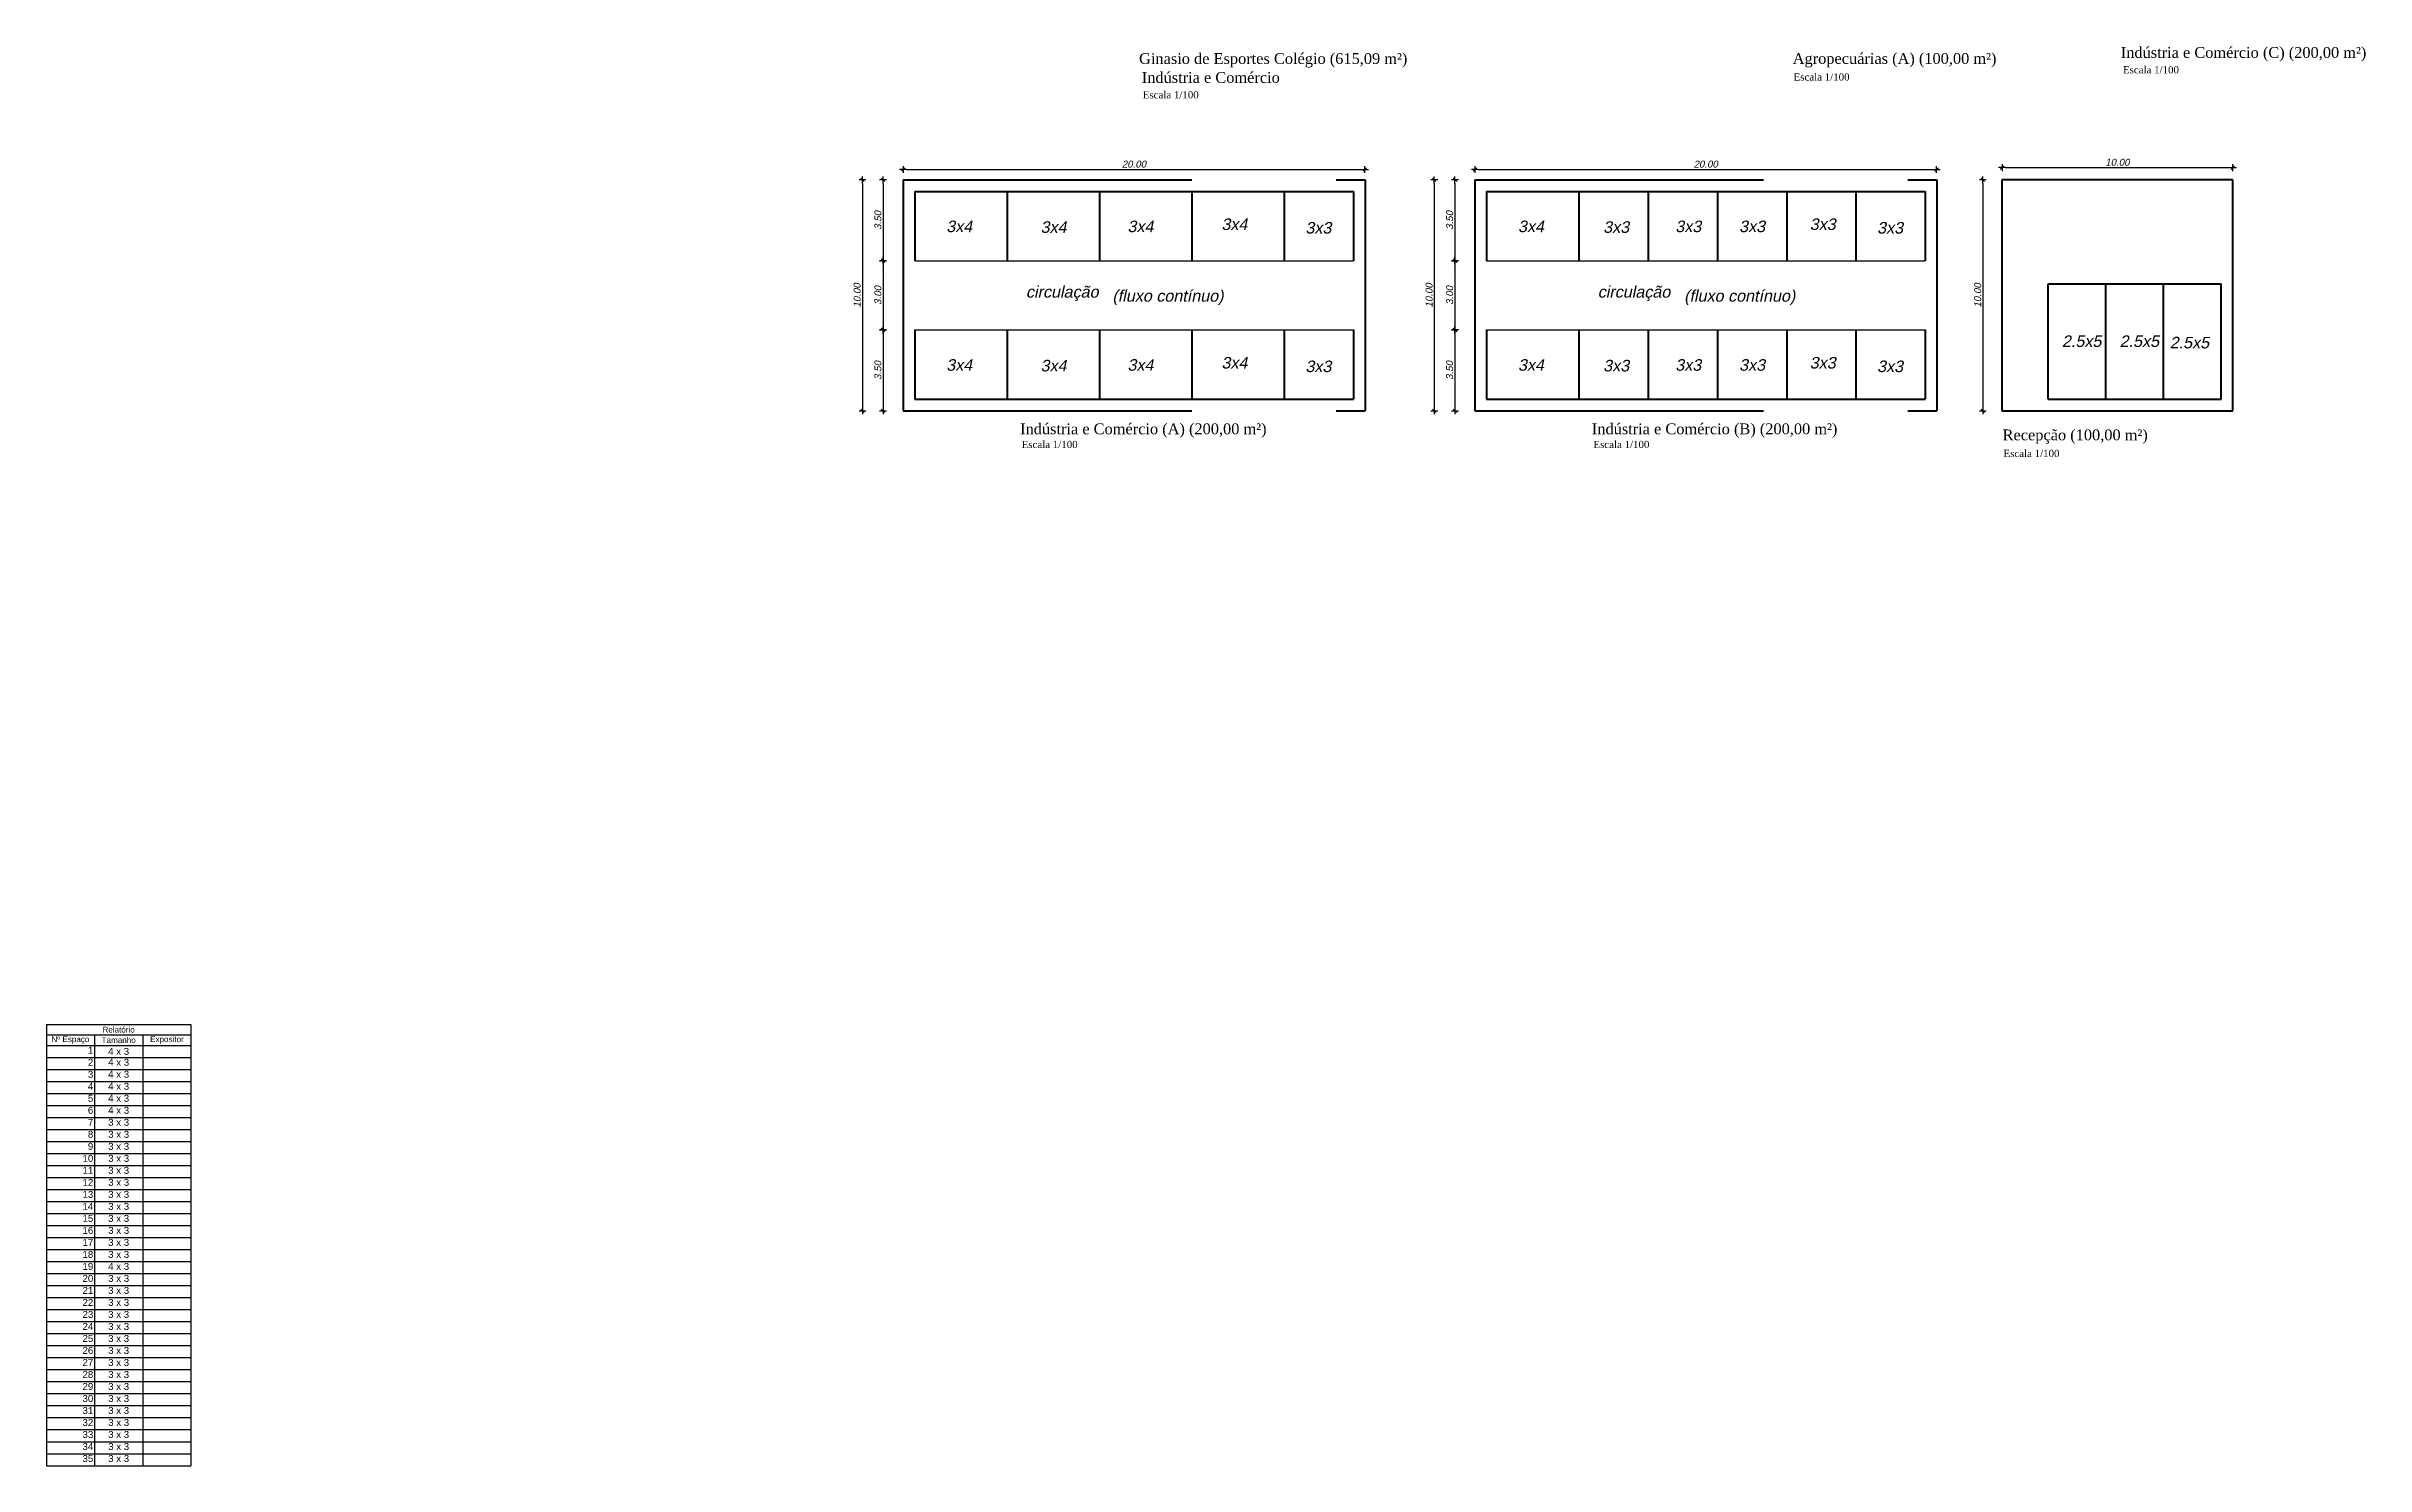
# Model space of a CAD drawing. Header units: metres. Extents: x 2113 to 5678, y -2764 to 956.
# Drawn here: x 3880.8 to 3981.2, y -1567.8 to -1506.3 of the extents above; entities that cross this region are included whole.
import ezdxf

# ---------------------------------------------------------------- set-up
doc = ezdxf.new("R2010")
doc.units = ezdxf.units.M
doc.header["$MEASUREMENT"] = 0
doc.linetypes.add('DASHED2', pattern=[0.375, 0.25, -0.125])
for name, color, linetype in [('COTASOK', 1, 'Continuous'), ('HACHURAS', 8, 'Continuous'), ('PAREDE', 7, 'Continuous')]:
    doc.layers.add(name, color=color, linetype=linetype)
doc.styles.add('JEF', font='times.ttf', dxfattribs={"height": 0.3})
doc.styles.get("Standard").update_dxf_attribs({"font": 'arial.ttf'})
doc.styles.add('util2000', font='arial.ttf', dxfattribs={"oblique": 12.000028})
doc.dimstyles.new('int_1-50_m_MS_50', dxfattribs={"dimscale": 0.05, "dimtxt": 3, "dimasz": 1.5, "dimexe": 1, "dimexo": 0, "dimgap": 0.75, "dimtad": 1, "dimzin": 1, "dimdsep": 46, "dimtxsty": 'util2000', "dimblk": '_U2_SETA01', "dimcen": 1.5, "dimse1": 1, "dimse2": 1, "dimclrd": 1, "dimclre": 1, "dimclrt": 1, "dimazin": 3, "dimtfac": 1, "dimtix": 1, "dimtmove": 1, "dimatfit": 3, "dimldrblk": '_U2_SETA02', "dimfxl": 1, "dimtzin": 12, "dimarcsym": 0})

# ---------------------------------------------------------------- blocks, each defined once
blk = doc.blocks.new('_U2_SETA01')
at = {"color": 0}
for p, q in [((-1, 0), (1, 0)), ((0, -1), (0, 1))]:
    blk.add_line(p, q, dxfattribs=at)
blk.add_line((-0.5, -0.5), (0.5, 0.5))
blk = doc.blocks.new('*D513')
at = {"layer": 'Defpoints', "color": 0, "ltscale": 0.3, "transparency": 16777216}
for p in [(3917.87, -1512.12), (3937.87, -1511.67), (3937.87, -1512.12)]:
    blk.add_point(p, dxfattribs=at)
at = {"layer": 'PAREDE', "color": 1, "lineweight": -2, "ltscale": 0.3, "transparency": 16777216}
blk.add_line((3918.02, -1511.67), (3937.72, -1511.67), dxfattribs=at)
at = {"layer": 'PAREDE', "color": 1, "lineweight": -2, "ltscale": 0.3, "transparency": 16777216, "xscale": 0.15, "yscale": 0.15, "zscale": 0.15, "rotation": 180}
blk.add_blockref('_U2_SETA01', (3917.87, -1511.67), dxfattribs=at)
at = {"layer": 'PAREDE', "color": 1, "lineweight": -2, "ltscale": 0.3, "transparency": 16777216, "xscale": 0.15, "yscale": 0.15, "zscale": 0.15}
blk.add_blockref('_U2_SETA01', (3937.87, -1511.67), dxfattribs=at)
at = {"layer": 'PAREDE', "color": 1, "ltscale": 0.3, "transparency": 16777216, "insert": (3927.87, -1511.44), "char_height": 0.3, "attachment_point": 5, "style": 'util2000'}
blk.add_mtext('20.00', dxfattribs=at)
blk = doc.blocks.new('_U2_SETA02')
blk.add_solid([(-1, -0.17), (0, 0), (-1, 0.17)])
blk = doc.blocks.new('*D321')
at = {"layer": 'Defpoints', "color": 0, "ltscale": 0.3, "transparency": 16777216}
for p in [(3917.85, -1512.12), (3916.11, -1522.12), (3918.2, -1522.12)]:
    blk.add_point(p, dxfattribs=at)
at = {"layer": 'PAREDE', "color": 1, "lineweight": -2, "ltscale": 0.3, "transparency": 16777216}
blk.add_line((3916.11, -1512.27), (3916.11, -1521.97), dxfattribs=at)
at = {"layer": 'PAREDE', "color": 1, "lineweight": -2, "ltscale": 0.3, "transparency": 16777216, "xscale": 0.15, "yscale": 0.15, "zscale": 0.15}
for p, rotation in [((3916.11, -1512.12), 90), ((3916.11, -1522.12), 270)]:
    blk.add_blockref('_U2_SETA01', p, dxfattribs=dict(at, rotation=rotation))
at = {"layer": 'PAREDE', "color": 1, "ltscale": 0.3, "transparency": 16777216, "insert": (3915.88, -1517.12), "char_height": 0.3, "attachment_point": 5, "rotation": 90, "style": 'util2000'}
blk.add_mtext('10.00', dxfattribs=at)
blk = doc.blocks.new('*D322')
at = {"layer": 'Defpoints', "color": 0, "ltscale": 0.3, "transparency": 16777216}
for p in [(3917.88, -1512.12), (3917, -1515.62), (3917.73, -1515.62)]:
    blk.add_point(p, dxfattribs=at)
at = {"layer": 'PAREDE', "color": 1, "lineweight": -2, "ltscale": 0.3, "transparency": 16777216}
blk.add_line((3917, -1512.27), (3917, -1515.47), dxfattribs=at)
at = {"layer": 'PAREDE', "color": 1, "lineweight": -2, "ltscale": 0.3, "transparency": 16777216, "xscale": 0.15, "yscale": 0.15, "zscale": 0.15}
for p, rotation in [((3917, -1512.12), 90), ((3917, -1515.62), 270)]:
    blk.add_blockref('_U2_SETA01', p, dxfattribs=dict(at, rotation=rotation))
at = {"layer": 'PAREDE', "color": 1, "ltscale": 0.3, "transparency": 16777216, "insert": (3916.78, -1513.87), "char_height": 0.3, "attachment_point": 5, "rotation": 90, "style": 'util2000'}
blk.add_mtext('3.50', dxfattribs=at)
blk = doc.blocks.new('*D323')
at = {"layer": 'Defpoints', "color": 0, "ltscale": 0.3, "transparency": 16777216}
for p in [(3917.73, -1515.62), (3917, -1518.62), (3917.82, -1518.62)]:
    blk.add_point(p, dxfattribs=at)
at = {"layer": 'PAREDE', "color": 1, "lineweight": -2, "ltscale": 0.3, "transparency": 16777216}
blk.add_line((3917, -1515.77), (3917, -1518.47), dxfattribs=at)
at = {"layer": 'PAREDE', "color": 1, "lineweight": -2, "ltscale": 0.3, "transparency": 16777216, "xscale": 0.15, "yscale": 0.15, "zscale": 0.15}
for p, rotation in [((3917, -1515.62), 90), ((3917, -1518.62), 270)]:
    blk.add_blockref('_U2_SETA01', p, dxfattribs=dict(at, rotation=rotation))
at = {"layer": 'PAREDE', "color": 1, "ltscale": 0.3, "transparency": 16777216, "insert": (3916.78, -1517.12), "char_height": 0.3, "attachment_point": 5, "rotation": 90, "style": 'util2000'}
blk.add_mtext('3.00', dxfattribs=at)
blk = doc.blocks.new('*D324')
at = {"layer": 'Defpoints', "color": 0, "ltscale": 0.3, "transparency": 16777216}
for p in [(3917.82, -1518.62), (3917, -1522.12), (3917.6, -1522.12)]:
    blk.add_point(p, dxfattribs=at)
at = {"layer": 'PAREDE', "color": 1, "lineweight": -2, "ltscale": 0.3, "transparency": 16777216}
blk.add_line((3917, -1518.77), (3917, -1521.97), dxfattribs=at)
at = {"layer": 'PAREDE', "color": 1, "lineweight": -2, "ltscale": 0.3, "transparency": 16777216, "xscale": 0.15, "yscale": 0.15, "zscale": 0.15}
for p, rotation in [((3917, -1518.62), 90), ((3917, -1522.12), 270)]:
    blk.add_blockref('_U2_SETA01', p, dxfattribs=dict(at, rotation=rotation))
at = {"layer": 'PAREDE', "color": 1, "ltscale": 0.3, "transparency": 16777216, "insert": (3916.78, -1520.37), "char_height": 0.3, "attachment_point": 5, "rotation": 90, "style": 'util2000'}
blk.add_mtext('3.50', dxfattribs=at)
blk = doc.blocks.new('*D325')
at = {"layer": 'Defpoints', "color": 0, "ltscale": 0.3, "transparency": 16777216}
for p in [(3917.87, -1512.12), (3937.87, -1511.67), (3937.87, -1512.12)]:
    blk.add_point(p, dxfattribs=at)
at = {"layer": 'PAREDE', "color": 1, "lineweight": -2, "ltscale": 0.3, "transparency": 16777216}
blk.add_line((3918.02, -1511.67), (3937.72, -1511.67), dxfattribs=at)
at = {"layer": 'PAREDE', "color": 1, "lineweight": -2, "ltscale": 0.3, "transparency": 16777216, "xscale": 0.15, "yscale": 0.15, "zscale": 0.15, "rotation": 180}
blk.add_blockref('_U2_SETA01', (3917.87, -1511.67), dxfattribs=at)
at = {"layer": 'PAREDE', "color": 1, "lineweight": -2, "ltscale": 0.3, "transparency": 16777216, "xscale": 0.15, "yscale": 0.15, "zscale": 0.15}
blk.add_blockref('_U2_SETA01', (3937.87, -1511.67), dxfattribs=at)
at = {"layer": 'PAREDE', "color": 1, "ltscale": 0.3, "transparency": 16777216, "insert": (3927.87, -1511.44), "char_height": 0.3, "attachment_point": 5, "style": 'util2000'}
blk.add_mtext('20.00', dxfattribs=at)
blk = doc.blocks.new('*D326')
at = {"layer": 'Defpoints', "color": 0, "ltscale": 0.3, "transparency": 16777216}
for p in [(3917.85, -1512.12), (3916.11, -1522.12), (3918.2, -1522.12)]:
    blk.add_point(p, dxfattribs=at)
at = {"layer": 'PAREDE', "color": 1, "lineweight": -2, "ltscale": 0.3, "transparency": 16777216}
blk.add_line((3916.11, -1512.27), (3916.11, -1521.97), dxfattribs=at)
at = {"layer": 'PAREDE', "color": 1, "lineweight": -2, "ltscale": 0.3, "transparency": 16777216, "xscale": 0.15, "yscale": 0.15, "zscale": 0.15}
for p, rotation in [((3916.11, -1512.12), 90), ((3916.11, -1522.12), 270)]:
    blk.add_blockref('_U2_SETA01', p, dxfattribs=dict(at, rotation=rotation))
at = {"layer": 'PAREDE', "color": 1, "ltscale": 0.3, "transparency": 16777216, "insert": (3915.88, -1517.12), "char_height": 0.3, "attachment_point": 5, "rotation": 90, "style": 'util2000'}
blk.add_mtext('10.00', dxfattribs=at)
blk = doc.blocks.new('*D327')
at = {"layer": 'Defpoints', "color": 0, "ltscale": 0.3, "transparency": 16777216}
for p in [(3917.88, -1512.12), (3917, -1515.62), (3917.73, -1515.62)]:
    blk.add_point(p, dxfattribs=at)
at = {"layer": 'PAREDE', "color": 1, "lineweight": -2, "ltscale": 0.3, "transparency": 16777216}
blk.add_line((3917, -1512.27), (3917, -1515.47), dxfattribs=at)
at = {"layer": 'PAREDE', "color": 1, "lineweight": -2, "ltscale": 0.3, "transparency": 16777216, "xscale": 0.15, "yscale": 0.15, "zscale": 0.15}
for p, rotation in [((3917, -1512.12), 90), ((3917, -1515.62), 270)]:
    blk.add_blockref('_U2_SETA01', p, dxfattribs=dict(at, rotation=rotation))
at = {"layer": 'PAREDE', "color": 1, "ltscale": 0.3, "transparency": 16777216, "insert": (3916.78, -1513.87), "char_height": 0.3, "attachment_point": 5, "rotation": 90, "style": 'util2000'}
blk.add_mtext('3.50', dxfattribs=at)
blk = doc.blocks.new('*D328')
at = {"layer": 'Defpoints', "color": 0, "ltscale": 0.3, "transparency": 16777216}
for p in [(3917.73, -1515.62), (3917, -1518.62), (3917.82, -1518.62)]:
    blk.add_point(p, dxfattribs=at)
at = {"layer": 'PAREDE', "color": 1, "lineweight": -2, "ltscale": 0.3, "transparency": 16777216}
blk.add_line((3917, -1515.77), (3917, -1518.47), dxfattribs=at)
at = {"layer": 'PAREDE', "color": 1, "lineweight": -2, "ltscale": 0.3, "transparency": 16777216, "xscale": 0.15, "yscale": 0.15, "zscale": 0.15}
for p, rotation in [((3917, -1515.62), 90), ((3917, -1518.62), 270)]:
    blk.add_blockref('_U2_SETA01', p, dxfattribs=dict(at, rotation=rotation))
at = {"layer": 'PAREDE', "color": 1, "ltscale": 0.3, "transparency": 16777216, "insert": (3916.78, -1517.12), "char_height": 0.3, "attachment_point": 5, "rotation": 90, "style": 'util2000'}
blk.add_mtext('3.00', dxfattribs=at)
blk = doc.blocks.new('*D329')
at = {"layer": 'Defpoints', "color": 0, "ltscale": 0.3, "transparency": 16777216}
for p in [(3917.82, -1518.62), (3917, -1522.12), (3917.6, -1522.12)]:
    blk.add_point(p, dxfattribs=at)
at = {"layer": 'PAREDE', "color": 1, "lineweight": -2, "ltscale": 0.3, "transparency": 16777216}
blk.add_line((3917, -1518.77), (3917, -1521.97), dxfattribs=at)
at = {"layer": 'PAREDE', "color": 1, "lineweight": -2, "ltscale": 0.3, "transparency": 16777216, "xscale": 0.15, "yscale": 0.15, "zscale": 0.15}
for p, rotation in [((3917, -1518.62), 90), ((3917, -1522.12), 270)]:
    blk.add_blockref('_U2_SETA01', p, dxfattribs=dict(at, rotation=rotation))
at = {"layer": 'PAREDE', "color": 1, "ltscale": 0.3, "transparency": 16777216, "insert": (3916.78, -1520.37), "char_height": 0.3, "attachment_point": 5, "rotation": 90, "style": 'util2000'}
blk.add_mtext('3.50', dxfattribs=at)
blk = doc.blocks.new('*D330')
at = {"layer": 'Defpoints', "color": 0, "ltscale": 0.3, "transparency": 16777216}
for p in [(3975.46, -1511.59), (3965.46, -1512.12), (3975.46, -1512.12)]:
    blk.add_point(p, dxfattribs=at)
at = {"layer": 'PAREDE', "color": 1, "lineweight": -2, "ltscale": 0.3, "transparency": 16777216}
blk.add_line((3965.61, -1511.59), (3975.31, -1511.59), dxfattribs=at)
at = {"layer": 'PAREDE', "color": 1, "lineweight": -2, "ltscale": 0.3, "transparency": 16777216, "xscale": 0.15, "yscale": 0.15, "zscale": 0.15, "rotation": 180}
blk.add_blockref('_U2_SETA01', (3965.46, -1511.59), dxfattribs=at)
at = {"layer": 'PAREDE', "color": 1, "lineweight": -2, "ltscale": 0.3, "transparency": 16777216, "xscale": 0.15, "yscale": 0.15, "zscale": 0.15}
blk.add_blockref('_U2_SETA01', (3975.46, -1511.59), dxfattribs=at)
at = {"layer": 'PAREDE', "color": 1, "ltscale": 0.3, "transparency": 16777216, "insert": (3970.46, -1511.36), "char_height": 0.3, "attachment_point": 5, "style": 'util2000'}
blk.add_mtext('10.00', dxfattribs=at)
blk = doc.blocks.new('*D331')
at = {"layer": 'Defpoints', "color": 0, "ltscale": 0.3, "transparency": 16777216}
for p in [(3965.46, -1512.12), (3964.63, -1522.12), (3965.46, -1522.12)]:
    blk.add_point(p, dxfattribs=at)
at = {"layer": 'PAREDE', "color": 1, "lineweight": -2, "ltscale": 0.3, "transparency": 16777216}
blk.add_line((3964.63, -1512.27), (3964.63, -1521.97), dxfattribs=at)
at = {"layer": 'PAREDE', "color": 1, "lineweight": -2, "ltscale": 0.3, "transparency": 16777216, "xscale": 0.15, "yscale": 0.15, "zscale": 0.15}
for p, rotation in [((3964.63, -1512.12), 90), ((3964.63, -1522.12), 270)]:
    blk.add_blockref('_U2_SETA01', p, dxfattribs=dict(at, rotation=rotation))
at = {"layer": 'PAREDE', "color": 1, "ltscale": 0.3, "transparency": 16777216, "insert": (3964.41, -1517.12), "char_height": 0.3, "attachment_point": 5, "rotation": 90, "style": 'util2000'}
blk.add_mtext('10.00', dxfattribs=at)
blk = doc.blocks.new('*D514')
at = {"layer": 'Defpoints', "color": 0, "ltscale": 0.3, "transparency": 16777216}
for p in [(3942.63, -1512.12), (3962.63, -1511.67), (3962.63, -1512.12)]:
    blk.add_point(p, dxfattribs=at)
at = {"layer": 'PAREDE', "color": 1, "lineweight": -2, "ltscale": 0.3, "transparency": 16777216}
blk.add_line((3942.78, -1511.67), (3962.48, -1511.67), dxfattribs=at)
at = {"layer": 'PAREDE', "color": 1, "lineweight": -2, "ltscale": 0.3, "transparency": 16777216, "xscale": 0.15, "yscale": 0.15, "zscale": 0.15, "rotation": 180}
blk.add_blockref('_U2_SETA01', (3942.63, -1511.67), dxfattribs=at)
at = {"layer": 'PAREDE', "color": 1, "lineweight": -2, "ltscale": 0.3, "transparency": 16777216, "xscale": 0.15, "yscale": 0.15, "zscale": 0.15}
blk.add_blockref('_U2_SETA01', (3962.63, -1511.67), dxfattribs=at)
at = {"layer": 'PAREDE', "color": 1, "ltscale": 0.3, "transparency": 16777216, "insert": (3952.63, -1511.44), "char_height": 0.3, "attachment_point": 5, "style": 'util2000'}
blk.add_mtext('20.00', dxfattribs=at)
blk = doc.blocks.new('*D332')
at = {"layer": 'Defpoints', "color": 0, "ltscale": 0.3, "transparency": 16777216}
for p in [(3942.61, -1512.12), (3940.87, -1522.12), (3942.96, -1522.12)]:
    blk.add_point(p, dxfattribs=at)
at = {"layer": 'PAREDE', "color": 1, "lineweight": -2, "ltscale": 0.3, "transparency": 16777216}
blk.add_line((3940.87, -1512.27), (3940.87, -1521.97), dxfattribs=at)
at = {"layer": 'PAREDE', "color": 1, "lineweight": -2, "ltscale": 0.3, "transparency": 16777216, "xscale": 0.15, "yscale": 0.15, "zscale": 0.15}
for p, rotation in [((3940.87, -1512.12), 90), ((3940.87, -1522.12), 270)]:
    blk.add_blockref('_U2_SETA01', p, dxfattribs=dict(at, rotation=rotation))
at = {"layer": 'PAREDE', "color": 1, "ltscale": 0.3, "transparency": 16777216, "insert": (3940.65, -1517.12), "char_height": 0.3, "attachment_point": 5, "rotation": 90, "style": 'util2000'}
blk.add_mtext('10.00', dxfattribs=at)
blk = doc.blocks.new('*D333')
at = {"layer": 'Defpoints', "color": 0, "ltscale": 0.3, "transparency": 16777216}
for p in [(3942.64, -1512.12), (3941.77, -1515.62), (3942.49, -1515.62)]:
    blk.add_point(p, dxfattribs=at)
at = {"layer": 'PAREDE', "color": 1, "lineweight": -2, "ltscale": 0.3, "transparency": 16777216}
blk.add_line((3941.77, -1512.27), (3941.77, -1515.47), dxfattribs=at)
at = {"layer": 'PAREDE', "color": 1, "lineweight": -2, "ltscale": 0.3, "transparency": 16777216, "xscale": 0.15, "yscale": 0.15, "zscale": 0.15}
for p, rotation in [((3941.77, -1512.12), 90), ((3941.77, -1515.62), 270)]:
    blk.add_blockref('_U2_SETA01', p, dxfattribs=dict(at, rotation=rotation))
at = {"layer": 'PAREDE', "color": 1, "ltscale": 0.3, "transparency": 16777216, "insert": (3941.54, -1513.87), "char_height": 0.3, "attachment_point": 5, "rotation": 90, "style": 'util2000'}
blk.add_mtext('3.50', dxfattribs=at)
blk = doc.blocks.new('*D334')
at = {"layer": 'Defpoints', "color": 0, "ltscale": 0.3, "transparency": 16777216}
for p in [(3942.49, -1515.62), (3941.77, -1518.62), (3942.58, -1518.62)]:
    blk.add_point(p, dxfattribs=at)
at = {"layer": 'PAREDE', "color": 1, "lineweight": -2, "ltscale": 0.3, "transparency": 16777216}
blk.add_line((3941.77, -1515.77), (3941.77, -1518.47), dxfattribs=at)
at = {"layer": 'PAREDE', "color": 1, "lineweight": -2, "ltscale": 0.3, "transparency": 16777216, "xscale": 0.15, "yscale": 0.15, "zscale": 0.15}
for p, rotation in [((3941.77, -1515.62), 90), ((3941.77, -1518.62), 270)]:
    blk.add_blockref('_U2_SETA01', p, dxfattribs=dict(at, rotation=rotation))
at = {"layer": 'PAREDE', "color": 1, "ltscale": 0.3, "transparency": 16777216, "insert": (3941.54, -1517.12), "char_height": 0.3, "attachment_point": 5, "rotation": 90, "style": 'util2000'}
blk.add_mtext('3.00', dxfattribs=at)
blk = doc.blocks.new('*D335')
at = {"layer": 'Defpoints', "color": 0, "ltscale": 0.3, "transparency": 16777216}
for p in [(3942.58, -1518.62), (3941.77, -1522.12), (3942.37, -1522.12)]:
    blk.add_point(p, dxfattribs=at)
at = {"layer": 'PAREDE', "color": 1, "lineweight": -2, "ltscale": 0.3, "transparency": 16777216}
blk.add_line((3941.77, -1518.77), (3941.77, -1521.97), dxfattribs=at)
at = {"layer": 'PAREDE', "color": 1, "lineweight": -2, "ltscale": 0.3, "transparency": 16777216, "xscale": 0.15, "yscale": 0.15, "zscale": 0.15}
for p, rotation in [((3941.77, -1518.62), 90), ((3941.77, -1522.12), 270)]:
    blk.add_blockref('_U2_SETA01', p, dxfattribs=dict(at, rotation=rotation))
at = {"layer": 'PAREDE', "color": 1, "ltscale": 0.3, "transparency": 16777216, "insert": (3941.54, -1520.37), "char_height": 0.3, "attachment_point": 5, "rotation": 90, "style": 'util2000'}
blk.add_mtext('3.50', dxfattribs=at)
blk = doc.blocks.new('*D336')
at = {"layer": 'Defpoints', "color": 0, "ltscale": 0.3, "transparency": 16777216}
for p in [(3942.63, -1512.12), (3962.63, -1511.67), (3962.63, -1512.12)]:
    blk.add_point(p, dxfattribs=at)
at = {"layer": 'PAREDE', "color": 1, "lineweight": -2, "ltscale": 0.3, "transparency": 16777216}
blk.add_line((3942.78, -1511.67), (3962.48, -1511.67), dxfattribs=at)
at = {"layer": 'PAREDE', "color": 1, "lineweight": -2, "ltscale": 0.3, "transparency": 16777216, "xscale": 0.15, "yscale": 0.15, "zscale": 0.15, "rotation": 180}
blk.add_blockref('_U2_SETA01', (3942.63, -1511.67), dxfattribs=at)
at = {"layer": 'PAREDE', "color": 1, "lineweight": -2, "ltscale": 0.3, "transparency": 16777216, "xscale": 0.15, "yscale": 0.15, "zscale": 0.15}
blk.add_blockref('_U2_SETA01', (3962.63, -1511.67), dxfattribs=at)
at = {"layer": 'PAREDE', "color": 1, "ltscale": 0.3, "transparency": 16777216, "insert": (3952.63, -1511.44), "char_height": 0.3, "attachment_point": 5, "style": 'util2000'}
blk.add_mtext('20.00', dxfattribs=at)
blk = doc.blocks.new('*D337')
at = {"layer": 'Defpoints', "color": 0, "ltscale": 0.3, "transparency": 16777216}
for p in [(3942.61, -1512.12), (3940.87, -1522.12), (3942.96, -1522.12)]:
    blk.add_point(p, dxfattribs=at)
at = {"layer": 'PAREDE', "color": 1, "lineweight": -2, "ltscale": 0.3, "transparency": 16777216}
blk.add_line((3940.87, -1512.27), (3940.87, -1521.97), dxfattribs=at)
at = {"layer": 'PAREDE', "color": 1, "lineweight": -2, "ltscale": 0.3, "transparency": 16777216, "xscale": 0.15, "yscale": 0.15, "zscale": 0.15}
for p, rotation in [((3940.87, -1512.12), 90), ((3940.87, -1522.12), 270)]:
    blk.add_blockref('_U2_SETA01', p, dxfattribs=dict(at, rotation=rotation))
at = {"layer": 'PAREDE', "color": 1, "ltscale": 0.3, "transparency": 16777216, "insert": (3940.65, -1517.12), "char_height": 0.3, "attachment_point": 5, "rotation": 90, "style": 'util2000'}
blk.add_mtext('10.00', dxfattribs=at)
blk = doc.blocks.new('*D338')
at = {"layer": 'Defpoints', "color": 0, "ltscale": 0.3, "transparency": 16777216}
for p in [(3942.64, -1512.12), (3941.77, -1515.62), (3942.49, -1515.62)]:
    blk.add_point(p, dxfattribs=at)
at = {"layer": 'PAREDE', "color": 1, "lineweight": -2, "ltscale": 0.3, "transparency": 16777216}
blk.add_line((3941.77, -1512.27), (3941.77, -1515.47), dxfattribs=at)
at = {"layer": 'PAREDE', "color": 1, "lineweight": -2, "ltscale": 0.3, "transparency": 16777216, "xscale": 0.15, "yscale": 0.15, "zscale": 0.15}
for p, rotation in [((3941.77, -1512.12), 90), ((3941.77, -1515.62), 270)]:
    blk.add_blockref('_U2_SETA01', p, dxfattribs=dict(at, rotation=rotation))
at = {"layer": 'PAREDE', "color": 1, "ltscale": 0.3, "transparency": 16777216, "insert": (3941.54, -1513.87), "char_height": 0.3, "attachment_point": 5, "rotation": 90, "style": 'util2000'}
blk.add_mtext('3.50', dxfattribs=at)
blk = doc.blocks.new('*D339')
at = {"layer": 'Defpoints', "color": 0, "ltscale": 0.3, "transparency": 16777216}
for p in [(3942.49, -1515.62), (3941.77, -1518.62), (3942.58, -1518.62)]:
    blk.add_point(p, dxfattribs=at)
at = {"layer": 'PAREDE', "color": 1, "lineweight": -2, "ltscale": 0.3, "transparency": 16777216}
blk.add_line((3941.77, -1515.77), (3941.77, -1518.47), dxfattribs=at)
at = {"layer": 'PAREDE', "color": 1, "lineweight": -2, "ltscale": 0.3, "transparency": 16777216, "xscale": 0.15, "yscale": 0.15, "zscale": 0.15}
for p, rotation in [((3941.77, -1515.62), 90), ((3941.77, -1518.62), 270)]:
    blk.add_blockref('_U2_SETA01', p, dxfattribs=dict(at, rotation=rotation))
at = {"layer": 'PAREDE', "color": 1, "ltscale": 0.3, "transparency": 16777216, "insert": (3941.54, -1517.12), "char_height": 0.3, "attachment_point": 5, "rotation": 90, "style": 'util2000'}
blk.add_mtext('3.00', dxfattribs=at)
blk = doc.blocks.new('*D340')
at = {"layer": 'Defpoints', "color": 0, "ltscale": 0.3, "transparency": 16777216}
for p in [(3942.58, -1518.62), (3941.77, -1522.12), (3942.37, -1522.12)]:
    blk.add_point(p, dxfattribs=at)
at = {"layer": 'PAREDE', "color": 1, "lineweight": -2, "ltscale": 0.3, "transparency": 16777216}
blk.add_line((3941.77, -1518.77), (3941.77, -1521.97), dxfattribs=at)
at = {"layer": 'PAREDE', "color": 1, "lineweight": -2, "ltscale": 0.3, "transparency": 16777216, "xscale": 0.15, "yscale": 0.15, "zscale": 0.15}
for p, rotation in [((3941.77, -1518.62), 90), ((3941.77, -1522.12), 270)]:
    blk.add_blockref('_U2_SETA01', p, dxfattribs=dict(at, rotation=rotation))
at = {"layer": 'PAREDE', "color": 1, "ltscale": 0.3, "transparency": 16777216, "insert": (3941.54, -1520.37), "char_height": 0.3, "attachment_point": 5, "rotation": 90, "style": 'util2000'}
blk.add_mtext('3.50', dxfattribs=at)
blk = doc.blocks.new('*T366')
at = {"layer": 'PAREDE', "color": 0, "linetype": 'ByBlock', "lineweight": -2, "transparency": 16777216}
for p, q in [((0, 0), (6.26, 0)), ((0, 0), (0, -19.11)), ((6.26, 0), (6.26, -19.11)), ((0, -0.45), (6.26, -0.45)), ((0, -0.91), (6.26, -0.91)), ((2.09, -0.45), (2.09, -19.11)), ((4.17, -0.45), (4.17, -19.11)), ((0, -1.43), (6.26, -1.43)), ((0, -1.95), (6.26, -1.95)), ((0, -2.47), (6.26, -2.47)), ((0, -2.99), (6.26, -2.99)), ((0, -3.51), (6.26, -3.51)), ((0, -4.03), (6.26, -4.03)), ((0, -4.55), (6.26, -4.55)), ((0, -5.07), (6.26, -5.07)), ((0, -5.59), (6.26, -5.59)), ((0, -6.11), (6.26, -6.11)), ((0, -6.63), (6.26, -6.63)), ((0, -7.15), (6.26, -7.15)), ((0, -7.67), (6.26, -7.67)), ((0, -8.19), (6.26, -8.19)), ((0, -8.71), (6.26, -8.71)), ((0, -9.23), (6.26, -9.23)), ((0, -9.75), (6.26, -9.75)), ((0, -10.27), (6.26, -10.27)), ((0, -10.79), (6.26, -10.79)), ((0, -11.31), (6.26, -11.31)), ((0, -11.83), (6.26, -11.83)), ((0, -12.35), (6.26, -12.35)), ((0, -12.87), (6.26, -12.87)), ((0, -13.39), (6.26, -13.39)), ((0, -13.91), (6.26, -13.91)), ((0, -14.43), (6.26, -14.43)), ((0, -14.95), (6.26, -14.95)), ((0, -15.47), (6.26, -15.47)), ((0, -15.99), (6.26, -15.99)), ((0, -16.51), (6.26, -16.51)), ((0, -17.03), (6.26, -17.03)), ((0, -17.55), (6.26, -17.55)), ((0, -18.07), (6.26, -18.07)), ((0, -18.59), (6.26, -18.59)), ((0, -19.11), (6.26, -19.11))]:
    blk.add_line(p, q, dxfattribs=at)
at = {"layer": 'PAREDE', "color": 0, "transparency": 16777216}
for s, insert, char_height, width, attachment_point in [('Nº Espaço', (1.04, -0.68), 0.25, 1.9672, 5), ('1', (2.03, -0.97), 0.3, 1.9672, 3), ('Tamanho', (3.13, -0.68), 0.25, 1.9672, 5), ('Relatório', (3.13, -0.23), 0.25, 6.1415, 5), ('Expositor', (5.22, -0.68), 0.25, 1.9672, 5), ('3', (2.03, -2.01), 0.3, 1.9672, 3), ('2', (2.03, -1.49), 0.3, 1.9672, 3), ('4 x 3', (3.13, -1.17), 0.3, 1.9672, 5), ('4 x 3', (3.13, -1.49), 0.3, 1.9672, 2), ('4 x 3', (3.13, -2.01), 0.3, 1.9672, 2), ('4', (2.03, -2.53), 0.3, 1.9672, 3), ('4 x 3', (3.13, -2.53), 0.3, 1.9672, 2), ('5', (2.03, -3.05), 0.3, 1.9672, 3), ('6', (2.03, -3.57), 0.3, 1.9672, 3), ('4 x 3', (3.13, -3.05), 0.3, 1.9672, 2), ('4 x 3', (3.13, -3.57), 0.3, 1.9672, 2), ('8', (2.03, -4.61), 0.3, 1.9672, 3), ('7', (2.03, -4.09), 0.3, 1.9672, 3), ('3 x 3', (3.13, -4.09), 0.3, 1.9672, 2), ('3 x 3', (3.13, -4.61), 0.3, 1.9672, 2), ('10', (2.03, -5.65), 0.3, 1.9672, 3), ('9', (2.03, -5.13), 0.3, 1.9672, 3), ('3 x 3', (3.13, -5.13), 0.3, 1.9672, 2), ('3 x 3', (3.13, -5.65), 0.3, 1.9672, 2), ('11', (2.03, -6.17), 0.3, 1.9672, 3), ('12', (2.03, -6.69), 0.3, 1.9672, 3), ('3 x 3', (3.13, -6.17), 0.3, 1.9672, 2), ('3 x 3', (3.13, -6.69), 0.3, 1.9672, 2), ('13', (2.03, -7.21), 0.3, 1.9672, 3), ('14', (2.03, -7.73), 0.3, 1.9672, 3), ('3 x 3', (3.13, -7.21), 0.3, 1.9672, 2), ('3 x 3', (3.13, -7.73), 0.3, 1.9672, 2), ('15', (2.03, -8.25), 0.3, 1.9672, 3), ('16', (2.03, -8.77), 0.3, 1.9672, 3), ('3 x 3', (3.13, -8.25), 0.3, 1.9672, 2), ('3 x 3', (3.13, -8.77), 0.3, 1.9672, 2), ('17', (2.03, -9.29), 0.3, 1.9672, 3), ('18', (2.03, -9.81), 0.3, 1.9672, 3), ('3 x 3', (3.13, -9.29), 0.3, 1.9672, 2), ('3 x 3', (3.13, -9.81), 0.3, 1.9672, 2), ('20', (2.03, -10.85), 0.3, 1.9672, 3), ('19', (2.03, -10.33), 0.3, 1.9672, 3), ('4 x 3', (3.13, -10.33), 0.3, 1.9672, 2), ('3 x 3', (3.13, -10.85), 0.3, 1.9672, 2), ('21', (2.03, -11.37), 0.3, 1.9672, 3), ('22', (2.03, -11.89), 0.3, 1.9672, 3), ('3 x 3', (3.13, -11.37), 0.3, 1.9672, 2), ('3 x 3', (3.13, -11.89), 0.3, 1.9672, 2), ('23', (2.03, -12.41), 0.3, 1.9672, 3), ('24', (2.03, -12.93), 0.3, 1.9672, 3), ('3 x 3', (3.13, -12.41), 0.3, 1.9672, 2), ('3 x 3', (3.13, -12.93), 0.3, 1.9672, 2), ('25', (2.03, -13.45), 0.3, 1.9672, 3), ('26', (2.03, -13.97), 0.3, 1.9672, 3), ('3 x 3', (3.13, -13.45), 0.3, 1.9672, 2), ('3 x 3', (3.13, -13.97), 0.3, 1.9672, 2), ('27', (2.03, -14.49), 0.3, 1.9672, 3), ('28', (2.03, -15.01), 0.3, 1.9672, 3), ('3 x 3', (3.13, -14.49), 0.3, 1.9672, 2), ('3 x 3', (3.13, -15.01), 0.3, 1.9672, 2), ('29', (2.03, -15.53), 0.3, 1.9672, 3), ('30', (2.03, -16.05), 0.3, 1.9672, 3), ('3 x 3', (3.13, -15.53), 0.3, 1.9672, 2), ('3 x 3', (3.13, -16.05), 0.3, 1.9672, 2), ('31', (2.03, -16.57), 0.3, 1.9672, 3), ('3 x 3', (3.13, -16.57), 0.3, 1.9672, 2), ('32', (2.03, -17.09), 0.3, 1.9672, 3), ('33', (2.03, -17.61), 0.3, 1.9672, 3), ('3 x 3', (3.13, -17.09), 0.3, 1.9672, 2), ('3 x 3', (3.13, -17.61), 0.3, 1.9672, 2), ('34', (2.03, -18.13), 0.3, 1.9672, 3), ('35', (2.03, -18.65), 0.3, 1.9672, 3), ('3 x 3', (3.13, -18.13), 0.3, 1.9672, 2), ('3 x 3', (3.13, -18.65), 0.3, 1.9672, 2)]:
    blk.add_mtext(s, dxfattribs=dict(at, insert=insert, char_height=char_height, width=width, attachment_point=attachment_point))

msp = doc.modelspace()

# ---------------------------------------------------------------- linework, layer by layer
at = {"layer": 'HACHURAS'}
for p, q in [((3918.374, -1515.62), (3937.374, -1515.62)), ((3943.135, -1515.62), (3962.135, -1515.62)), ((3918.374, -1518.62), (3937.374, -1518.62)), ((3943.135, -1518.62), (3962.135, -1518.62))]:
    msp.add_line(p, q, dxfattribs=at)
at = {"layer": 'PAREDE', "linetype": 'DASHED2', "lineweight": 80, "ltscale": 50}
for p, q in [((3917.874, -1512.12), (3917.874, -1522.12)), ((3917.874, -1512.12), (3937.874, -1512.12)), ((3937.874, -1512.12), (3937.874, -1522.12)), ((3942.635, -1512.12), (3942.635, -1522.12)), ((3942.635, -1512.12), (3962.635, -1512.12)), ((3962.635, -1512.12), (3962.635, -1522.12)), ((3917.874, -1522.12), (3937.874, -1522.12)), ((3942.635, -1522.12), (3962.635, -1522.12))]:
    msp.add_line(p, q, dxfattribs=at)
at = {"layer": 'PAREDE', "lineweight": 80}
for p, q in [((3918.374, -1512.62), (3918.374, -1515.62)), ((3918.374, -1512.62), (3937.374, -1512.62)), ((3922.374, -1512.62), (3922.374, -1515.62)), ((3926.374, -1512.62), (3926.374, -1515.62)), ((3930.374, -1512.62), (3930.374, -1515.62)), ((3934.374, -1512.62), (3934.374, -1515.62)), ((3937.374, -1512.62), (3937.374, -1515.62)), ((3943.135, -1512.62), (3943.135, -1515.62)), ((3943.135, -1512.62), (3962.135, -1512.62)), ((3947.135, -1512.62), (3947.135, -1515.62)), ((3950.135, -1512.62), (3950.135, -1515.62)), ((3953.135, -1512.62), (3953.135, -1515.62)), ((3956.135, -1512.62), (3956.135, -1515.62)), ((3959.135, -1512.62), (3959.135, -1515.62)), ((3962.135, -1512.62), (3962.135, -1515.62)), ((3967.455, -1516.62), (3974.955, -1516.62)), ((3967.455, -1521.62), (3967.455, -1516.62)), ((3969.955, -1521.62), (3969.955, -1516.62)), ((3972.455, -1521.62), (3972.455, -1516.62)), ((3974.955, -1521.62), (3974.955, -1516.62)), ((3918.374, -1518.62), (3918.374, -1521.62)), ((3922.374, -1518.62), (3922.374, -1521.62)), ((3926.374, -1518.62), (3926.374, -1521.62)), ((3930.374, -1518.62), (3930.374, -1521.62)), ((3934.374, -1518.62), (3934.374, -1521.62)), ((3937.374, -1518.62), (3937.374, -1521.62)), ((3943.135, -1518.62), (3943.135, -1521.62)), ((3947.135, -1518.62), (3947.135, -1521.62)), ((3950.135, -1518.62), (3950.135, -1521.62)), ((3953.135, -1518.62), (3953.135, -1521.62)), ((3956.135, -1518.62), (3956.135, -1521.62)), ((3959.135, -1518.62), (3959.135, -1521.62)), ((3962.135, -1518.62), (3962.135, -1521.62)), ((3918.374, -1521.62), (3937.374, -1521.62)), ((3943.135, -1521.62), (3962.135, -1521.62)), ((3967.455, -1521.62), (3974.955, -1521.62))]:
    msp.add_line(p, q, dxfattribs=at)
at = {"layer": 'PAREDE', "linetype": 'DASHED2', "lineweight": 80, "ltscale": 50}
msp.add_lwpolyline([(3965.455, -1522.12), (3975.455, -1522.12), (3975.455, -1512.12), (3965.455, -1512.12)], close=True, dxfattribs=at)

# ---------------------------------------------------------------- block references
msp.add_blockref('*T366', (3880.767, -1548.692))

# ---------------------------------------------------------------- texts
at = {"layer": 'COTASOK', "style": 'JEF'}
for s, p in [('Ginasio de Esportes Colégio', (3928.089, -1507.101)), ('Ginasio de Esportes Colégio (615,09 m²)', (3928.089, -1507.101)), ('Agropecuárias (A) (100,00 m²)', (3956.396, -1507.096)), ('Indústria e Comércio (C) (200,00 m²)', (3970.605, -1506.837)), ('Indústria e Comércio', (3928.207, -1507.92)), ('Indústria e Comércio', (3928.207, -1507.92)), ('Indústria e Comércio (A) (200,00 m²)', (3922.937, -1523.136)), ('Indústria e Comércio (B) (200,00 m²)', (3947.698, -1523.136)), ('Recepção (100,00 m²)', (3965.487, -1523.397))]:
    msp.add_text(s, height=0.46875, dxfattribs=at).set_placement(p)
at = {"layer": 'COTASOK', "char_height": 0.3125, "width": 11.83437, "attachment_point": 1, "style": 'JEF'}
for insert in [(3956.433, -1507.508), (3970.699, -1507.194), (3970.699, -1507.194), (3928.247, -1508.279), (3928.247, -1508.279), (3923.003, -1523.421), (3923.003, -1523.421), (3947.764, -1523.421), (3947.764, -1523.421), (3965.524, -1523.81)]:
    msp.add_mtext('Escala 1/100', dxfattribs=dict(at, insert=insert))
at = {"layer": 'PAREDE', "color": 1, "char_height": 0.5, "attachment_point": 7, "rotation": 359.96781, "style": 'util2000'}
for s, insert in [('{\\f@Arial Unicode MS|b0|i0|c0|p34;\\C256;3x4}', (3919.738, -1514.391)), ('{\\f@Arial Unicode MS|b0|i0|c0|p34;\\C256;3x4}', (3923.823, -1514.421)), ('{\\f@Arial Unicode MS|b0|i0|c0|p34;\\C256;3x4}', (3927.586, -1514.391)), ('{\\f@Arial Unicode MS|b0|i0|c0|p34;\\C256;3x4}', (3931.656, -1514.297)), ('{\\f@Arial Unicode MS|b0|i0|c0|p34;\\C256;3x3}', (3935.291, -1514.452)), ('{\\f@Arial Unicode MS|b0|i0|c0|p34;\\C256;3x4}', (3944.499, -1514.391)), ('{\\f@Arial Unicode MS|b0|i0|c0|p34;\\C256;3x3}', (3948.188, -1514.421)), ('{\\f@Arial Unicode MS|b0|i0|c0|p34;\\C256;3x3}', (3951.31, -1514.391)), ('{\\f@Arial Unicode MS|b0|i0|c0|p34;\\C256;3x3}', (3954.076, -1514.391)), ('{\\f@Arial Unicode MS|b0|i0|c0|p34;\\C256;3x3}', (3957.133, -1514.297)), ('{\\f@Arial Unicode MS|b0|i0|c0|p34;\\C256;3x3}', (3960.052, -1514.452)), ('{\\f@Arial Unicode MS|b0|i0|c0|p34;\\C256;circulação}', (3923.189, -1517.371)), ('{\\f@Arial Unicode MS|b0|i0|c0|p34;\\C256;circulação}', (3923.189, -1517.371)), ('{\\f@Arial Unicode MS|b0|i0|c0|p34;\\C256;(fluxo contínuo)}', (3926.932, -1517.542)), ('{\\f@Arial Unicode MS|b0|i0|c0|p34;\\C256;(fluxo contínuo)}', (3926.932, -1517.542)), ('{\\f@Arial Unicode MS|b0|i0|c0|p34;\\C256;circulação}', (3947.95, -1517.371)), ('{\\f@Arial Unicode MS|b0|i0|c0|p34;\\C256;circulação}', (3947.95, -1517.371)), ('{\\f@Arial Unicode MS|b0|i0|c0|p34;\\C256;(fluxo contínuo)}', (3951.693, -1517.542)), ('{\\f@Arial Unicode MS|b0|i0|c0|p34;\\C256;(fluxo contínuo)}', (3951.693, -1517.542)), ('{\\f@Arial Unicode MS|b0|i0|c0|p34;\\C256;2.5x5}', (3968.055, -1519.362)), ('{\\f@Arial Unicode MS|b0|i0|c0|p34;\\C256;2.5x5}', (3970.555, -1519.362)), ('{\\f@Arial Unicode MS|b0|i0|c0|p34;\\C256;2.5x5}', (3972.722, -1519.424)), ('{\\f@Arial Unicode MS|b0|i0|c0|p34;\\C256;3x4}', (3919.738, -1520.391)), ('{\\f@Arial Unicode MS|b0|i0|c0|p34;\\C256;3x4}', (3923.823, -1520.421)), ('{\\f@Arial Unicode MS|b0|i0|c0|p34;\\C256;3x4}', (3927.586, -1520.391)), ('{\\f@Arial Unicode MS|b0|i0|c0|p34;\\C256;3x4}', (3931.656, -1520.297)), ('{\\f@Arial Unicode MS|b0|i0|c0|p34;\\C256;3x3}', (3935.291, -1520.452)), ('{\\f@Arial Unicode MS|b0|i0|c0|p34;\\C256;3x4}', (3944.499, -1520.391)), ('{\\f@Arial Unicode MS|b0|i0|c0|p34;\\C256;3x3}', (3948.188, -1520.421)), ('{\\f@Arial Unicode MS|b0|i0|c0|p34;\\C256;3x3}', (3951.31, -1520.391)), ('{\\f@Arial Unicode MS|b0|i0|c0|p34;\\C256;3x3}', (3954.076, -1520.391)), ('{\\f@Arial Unicode MS|b0|i0|c0|p34;\\C256;3x3}', (3957.133, -1520.297)), ('{\\f@Arial Unicode MS|b0|i0|c0|p34;\\C256;3x3}', (3960.052, -1520.452))]:
    msp.add_mtext(s, dxfattribs=dict(at, insert=insert))

# ---------------------------------------------------------------- dimensions: what is measured, and where the dimension line sits
at = {"layer": 'PAREDE', "ltscale": 0.3}
for base, p1, p2, picture, middle in [((3937.874, -1511.667), (3917.874, -1512.12), (3937.874, -1512.12), '*D513', (3927.874, -1511.439)), ((3937.874, -1511.667), (3917.874, -1512.12), (3937.874, -1512.12), '*D325', (3927.874, -1511.439)), ((3962.635, -1511.667), (3942.635, -1512.12), (3962.635, -1512.12), '*D514', (3952.635, -1511.439)), ((3962.635, -1511.667), (3942.635, -1512.12), (3962.635, -1512.12), '*D336', (3952.635, -1511.439)), ((3975.455, -1511.592), (3965.455, -1512.12), (3975.455, -1512.12), '*D330', (3970.455, -1511.364))]:
    dim = msp.add_linear_dim(base=base, p1=p1, p2=p2, dimstyle='int_1-50_m_MS_50', override={"dimscale": 0.1}, dxfattribs=at)
    dim.commit()
    dim.dimension.update_dxf_attribs({"geometry": picture, "text_midpoint": middle})
for base, p1, p2, picture, middle in [((3916.113, -1522.12), (3917.853, -1512.12), (3918.201, -1522.12), '*D321', (3915.885, -1517.12)), ((3916.113, -1522.12), (3917.853, -1512.12), (3918.201, -1522.12), '*D326', (3915.885, -1517.12)), ((3917.004, -1515.62), (3917.882, -1512.12), (3917.732, -1515.62), '*D322', (3916.776, -1513.87)), ((3917.004, -1515.62), (3917.882, -1512.12), (3917.732, -1515.62), '*D327', (3916.776, -1513.87)), ((3940.874, -1522.12), (3942.614, -1512.12), (3942.962, -1522.12), '*D332', (3940.646, -1517.12)), ((3940.874, -1522.12), (3942.614, -1512.12), (3942.962, -1522.12), '*D337', (3940.646, -1517.12)), ((3941.765, -1515.62), (3942.643, -1512.12), (3942.493, -1515.62), '*D333', (3941.537, -1513.87)), ((3941.765, -1515.62), (3942.643, -1512.12), (3942.493, -1515.62), '*D338', (3941.537, -1513.87)), ((3964.635, -1522.12), (3965.455, -1512.12), (3965.455, -1522.12), '*D331', (3964.406, -1517.12)), ((3917.004, -1518.62), (3917.732, -1515.62), (3917.816, -1518.62), '*D323', (3916.776, -1517.12)), ((3917.004, -1518.62), (3917.732, -1515.62), (3917.816, -1518.62), '*D328', (3916.776, -1517.12)), ((3941.765, -1518.62), (3942.493, -1515.62), (3942.577, -1518.62), '*D334', (3941.537, -1517.12)), ((3941.765, -1518.62), (3942.493, -1515.62), (3942.577, -1518.62), '*D339', (3941.537, -1517.12)), ((3917.004, -1522.12), (3917.816, -1518.62), (3917.604, -1522.12), '*D324', (3916.776, -1520.37)), ((3917.004, -1522.12), (3917.816, -1518.62), (3917.604, -1522.12), '*D329', (3916.776, -1520.37)), ((3941.765, -1522.12), (3942.577, -1518.62), (3942.365, -1522.12), '*D335', (3941.537, -1520.37)), ((3941.765, -1522.12), (3942.577, -1518.62), (3942.365, -1522.12), '*D340', (3941.537, -1520.37))]:
    dim = msp.add_linear_dim(base=base, p1=p1, p2=p2, angle=90, dimstyle='int_1-50_m_MS_50', override={"dimscale": 0.1}, dxfattribs=at)
    dim.commit()
    dim.dimension.update_dxf_attribs({"geometry": picture, "text_midpoint": middle})

doc.saveas('drawing.dxf')
